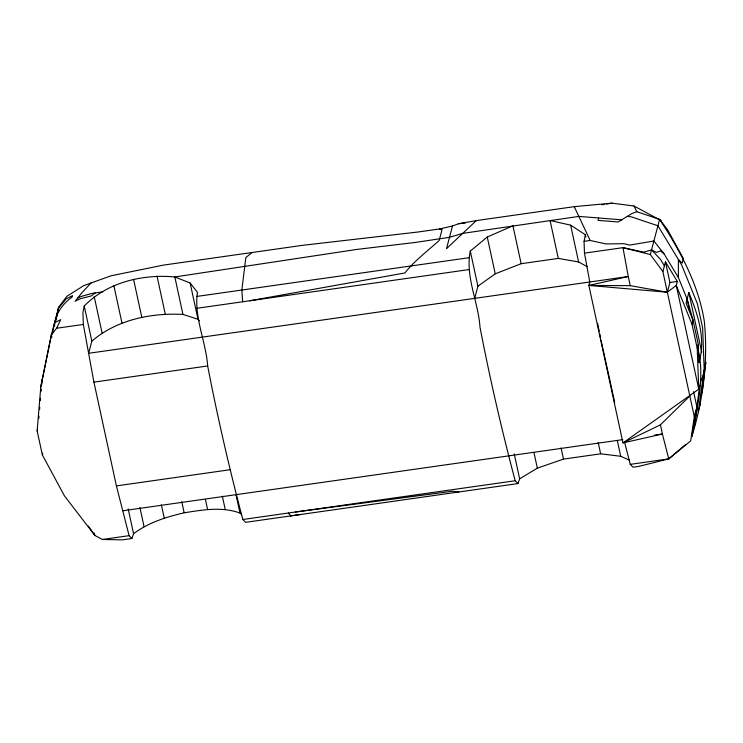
<?xml version="1.0" encoding="UTF-8"?>
<svg xmlns="http://www.w3.org/2000/svg" width="743" height="743" viewBox="0 0 743 743"><rect width="100%" height="100%" fill="white"/><g stroke="black" fill="none" stroke-linecap="round" stroke-linejoin="round"><path stroke-width="1.11" d="M587.23 266.691L578.611 261.973L558.299 258.415L550.08 220.504L570.633 225.157L585.363 234.723L584.063 241.336L584.462 253.14L589.766 281.987L588.855 285.433L622.987 442.921L698.754 389.174L697.231 348.309L692.021 324.264L693.07 320.298L686.058 303.014L688.826 292.547C697.918 314.178 706.036 339.263 698.959 362.528L698.281 344.343L693.07 320.298L687.108 299.048L678.368 277.483L678.396 259.558L682.185 263.05L683.365 258.573L667.483 229.606L659.617 219.38L636.825 211.718L631.996 213.501L618.213 221.981L597.985 220.374L598.617 217.987M54.555 326.196L54.592 322.722L60.712 319.666L56.607 328.248L51.388 334.842L40.8 386.824L37.15 430.894L42.36 454.939L64.418 495.813L94.863 535.452L102.385 539.483L122.474 539.845L131.873 538.508L133.573 533.762L128.177 508.834M38.812 418.448L38.998 416.201M39.565 409.439L39.76 407.192M40.326 400.431L40.512 398.174M41.079 391.412L41.264 389.165M41.636 384.781L42.054 379.747M695.829 410.879L691.937 436.262C703.342 399.167 708.172 360.151 704.327 321.459C698.439 284.197 680.031 250.567 659.617 219.38L650.329 254.524L662.877 271.585L694.306 416.647L690.711 440.878L668.746 458.886L639.091 466.335L633.008 467.198L630.24 464.366L624.445 441.648M694.306 416.647L696.878 406.913L699.804 385.208L698.754 389.174L676.269 285.423L677.319 281.458L665.449 261.861L662.877 271.585M694.287 427.346C697.538 402.752 704.104 377.704 698.791 352.953M698.309 412.133L704.16 368.732L702.637 327.858L697.417 303.813L681.675 264.972L657.926 225.779L631.132 216.77L627.194 216.454M697.315 407.461L691.937 436.262M621.724 219.826L578.853 216.408L462.722 233.386L449.506 237.314L415.263 242.45L356.733 249.434L174.828 276.963C142.656 273.944 107.252 282.294 84.228 306.032L82.928 312.645L83.327 324.45L93.924 382.143L116.41 485.903L129.106 535.675L131.873 538.508M514.249 453.899L519.645 478.826L517.945 483.572L245.617 522.329L242.84 519.496C229.411 468.722 217.615 417.529 207.668 365.965C205.987 341.455 193.7 317.15 197.471 292.38L190.134 282.99L174.828 276.963L182.945 314.428L197.991 319.258L199.393 320.837M517.945 483.572L515.168 480.74C501.739 429.974 489.943 378.781 479.997 327.208C478.371 301.927 465.016 276.61 470.3 251.097L487.259 237.026L512.93 225.788L521.149 263.7L495.237 273.833L477.907 286.213L474.693 298.361M40.8 386.824L51.388 334.842L58.697 307.212L66.879 296.318L83.708 285.646L111.144 275.764L163.376 265.121L302.104 245.385L418.021 232.011L439.717 228.928L452.496 226.002L458.468 223.764L476.291 220.597L574.265 206.656L611.972 203.155L633.983 205.997L661.038 220.578M52.242 334.025L54.592 322.722M54.462 325.49C55.307 313.778 62.821 303.618 72.201 296.977L72.554 295.649L66.22 298.816L58.409 308.28L55.92 320.252L58.697 307.212M700.946 395.564L702.321 390.372L705.85 362.324L703.352 374.723L700.853 381.243M37.15 430.894L37.605 429.175M42.36 454.939L42.815 453.23M84.228 306.032L91.835 341.148L88.631 353.296L628.272 276.507L630.25 285.665L667.353 292.24L676.269 285.423L692.021 324.264M452.496 226.002L446.506 248.691L476.291 220.597M665.449 261.861L669.917 282.507L667.353 292.24L588.855 285.433L628.272 276.507L622.968 247.66L584.462 253.14M697.231 348.309L698.281 344.343M91.658 282.303L81.814 292.835L75.108 301.296L80.253 298.723L91.296 295.946L95.123 292.956M630.24 464.366L668.746 458.886L662.403 434.005L622.987 442.921L660.416 424.847L689.838 395.991M668.746 458.886L685.436 444.658M91.835 341.148C116.558 319.815 150.996 312.71 182.945 314.428M252.156 252.49L245.859 257.505L241.837 290.03L242.627 301.779M133.573 533.762C148.303 522.533 166.358 516.979 184.171 512.809C202.588 509.912 221.916 506.438 239.98 513.032L241.651 514.62M519.645 478.826L537.338 468.136L563.491 459.1L600.641 453.815L620.711 456.276L629.711 460.242M77.56 298.194L80.829 296.568L91.918 293.411L102.72 291.878M678.368 277.483L664.028 253.818L660.583 250.93L656.385 252.397L651.555 249.908L643.707 252.118L622.968 247.66L650.329 254.524M249.685 300.776L404.916 272.95C414.566 260.719 427.448 251.078 439.15 240.537L441.946 229.949L439.717 228.928L442.001 229.002M601.895 204.743L604.133 204.39M606.372 204.037L611.972 203.155M196.672 296.457L469 257.71M584.063 241.336L590.146 240.463L605.935 243.927L624.018 243.695L629.758 245.097L653.905 240.992L664.028 253.818M56.607 328.248L83.327 324.45M197.071 308.261L469.4 269.514M521.149 263.7L558.299 258.415M669.917 282.507L677.319 281.458M93.924 382.143L207.668 365.965M116.41 485.903L230.154 469.715M122.753 510.794L622.755 439.642M654.472 435.129L662.403 434.005L660.416 424.847M102.385 539.483L129.106 535.675M242.84 519.496L515.168 480.74M290.727 515.837L301.064 514.435M295.454 512.011L452.218 491.262L458.905 491.977M458.468 223.764L465.378 222.956M588.855 285.433L630.25 285.665M651.555 249.908L660.471 259.344L664.4 265.827M288.395 513.014L290.782 515.893M88.408 526.109L94.863 535.452L94.38 533.195M633.983 205.997L636.825 211.718M574.265 206.656L590.146 240.463M614.702 402.269L601.068 340.34M51.388 334.842L51.88 337.071M688.826 292.547L701.717 352.071M687.108 299.048L689.3 309.153M693.581 391.7L696.878 406.913M585.363 234.723L585.855 236.989M570.633 225.157L578.611 261.973M617.331 440.655L620.711 456.276M598.226 442.67L600.641 453.815M561.076 447.955L563.491 459.1M487.259 237.026L495.237 273.833M533.957 452.524L537.338 468.136M470.3 251.097L477.907 286.213M190.134 282.99L197.991 319.258M236.051 494.894L239.98 513.032M222.333 496.157L225.194 509.382M157.014 276.052L165.243 314.02M205.421 499.426L207.594 509.475M133.582 279.387L141.811 317.354M181.747 501.646L184.171 512.809M113.865 285.637L121.982 323.103M161.37 504.831L164.231 518.057M94.222 296.633L102.079 332.91M139.898 507.404L144.068 526.676M597.604 323.316L599.22 331.267M599.685 333.533L600.604 338.074M699.925 402.725L699.999 405.734"/></g></svg>
